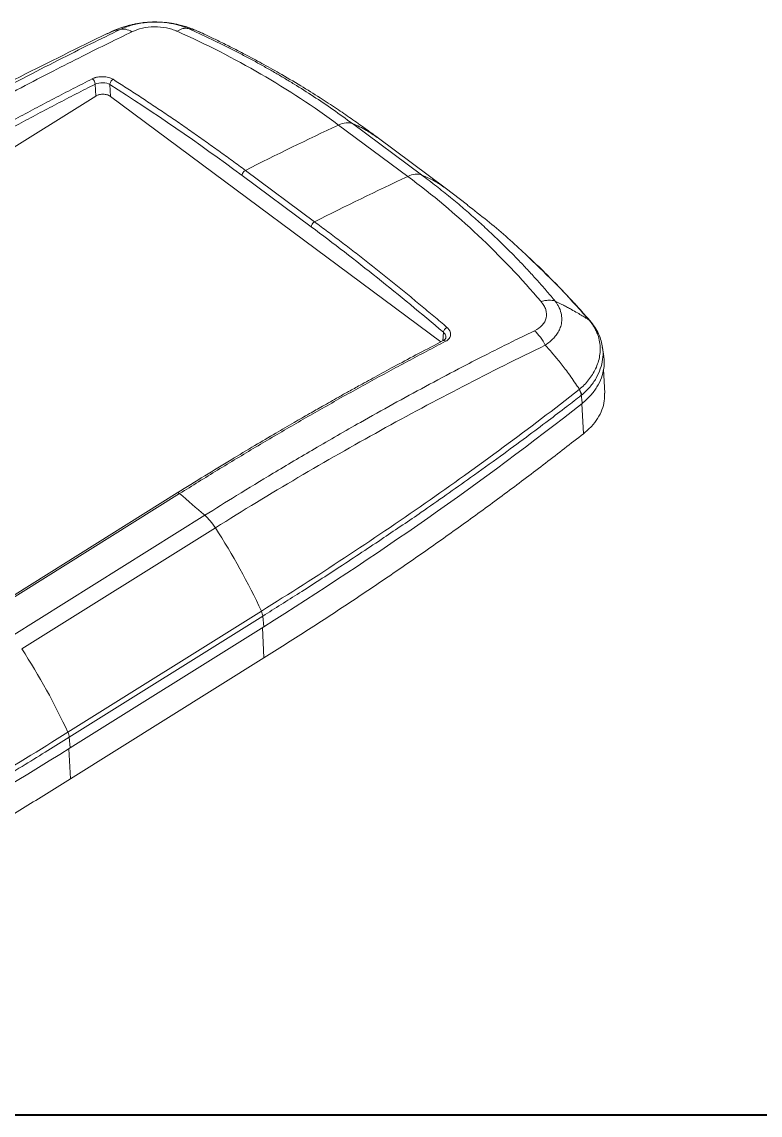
# Model space of a CAD drawing. Header units: inches. Extents: x 1127 to 2406, y 573 to 922.
# Drawn here: x 1696.14 to 1720.78, y 616.3 to 652.79 of the extents above; entities that cross this region are included whole.
import ezdxf

# ---------------------------------------------------------------- set-up
doc = ezdxf.new("R2010")
doc.units = ezdxf.units.IN
doc.layers.add('粗实线', color=7, linetype='Continuous', lineweight=30)

msp = doc.modelspace()

# ---------------------------------------------------------------- linework, layer by layer
at = {"color": 7, "linetype": 'Continuous', "lineweight": 15}
for p, q in [((1698.993, 652.394), (1698.983, 652.39)), ((1698.608, 650.309), (1698.591, 650.709)), ((1699.084, 650.696), (1699.101, 650.301)), ((1674.457, 635.195), (1698.608, 650.309)), ((1699.101, 650.301), (1710.13, 642.109)), ((1706.714, 649.347), (1709.025, 647.631)), ((1707.176, 649.397), (1709.488, 647.679)), ((1710.317, 647.221), (1708.006, 648.937)), ((1703.605, 647.833), (1705.916, 646.116)), ((1703.493, 647.663), (1705.804, 645.946)), ((1711.02, 646.681), (1710.27, 647.254)), ((1715.108, 642.812), (1715.084, 642.84)), ((1715.567, 641.625), (1715.526, 641.918)), ((1715.597, 640.394), (1715.556, 641.184)), ((1701.331, 637.068), (1694.872, 633.026)), ((1701.409, 637.044), (1694.951, 633.003)), ((1695.79, 632.278), (1702.248, 636.32)), ((1702.603, 635.903), (1696.145, 631.861)), ((1704.138, 633.119), (1697.68, 629.077)), ((1704.186, 632.955), (1697.728, 628.914)), ((1704.186, 632.955), (1704.22, 632.601)), ((1697.762, 628.559), (1704.22, 632.601)), ((1704.224, 631.56), (1697.766, 627.518)), ((1697.762, 628.559), (1697.728, 628.914))]:
    msp.add_line(p, q, dxfattribs=at)
at = {"color": 8, "linetype": 'Continuous', "lineweight": 15}
for p, q in [((1715.052, 642.865), (1715.082, 642.835)), ((1715.073, 642.84), (1715.105, 642.809)), ((1710.198, 642.144), (1710.212, 642.43)), ((1714.886, 639.042), (1714.834, 640.046)), ((1704.171, 632.57), (1704.224, 631.56)), ((1697.766, 627.518), (1697.713, 628.53))]:
    msp.add_line(p, q, dxfattribs=at)
at = {"color": 7, "linetype": 'Continuous', "lineweight": 15}
for centre, radius, start, end in [((1698.363, 650.703), 0.228, 1.463, 54.4025), ((1751.853, 552.723), 106.648, 115.04042, 116.89834), ((1754.161, 551.013), 106.641, 115.04032, 116.89835)]:
    msp.add_arc(centre, radius, start, end, dxfattribs=at)
at = {"color": 8, "linetype": 'Continuous', "lineweight": 15}
msp.add_arc((1710.233, 642.081), 0.0735, 39.9168, 109.2007, dxfattribs=at)
at = {"color": 7, "linetype": 'Continuous', "lineweight": 15}
for points, knots in [([(1688.402, 646.451), (1688.613, 646.582), (1689.03, 646.842), (1689.648, 647.22), (1690.25, 647.584), (1690.837, 647.933), (1691.408, 648.269), (1691.964, 648.591), (1692.504, 648.9), (1693.028, 649.196), (1693.831, 649.645), (1694.88, 650.219), (1696.153, 650.893), (1697.327, 651.497), (1698.409, 652.04), (1699.097, 652.376), (1699.424, 652.535)], [0, 0, 0, 0, 0.057477, 0.113523, 0.168139, 0.221327, 0.273088, 0.323421, 0.372327, 0.419807, 0.46586, 0.590668, 0.705048, 0.812176, 0.910498, 1, 1, 1, 1]), ([(1702.134, 652.426), (1702.07, 652.456), (1701.94, 652.516), (1701.748, 652.589), (1701.563, 652.648), (1701.398, 652.693), (1701.245, 652.726), (1701.096, 652.752), (1700.867, 652.782), (1700.608, 652.793), (1700.343, 652.781), (1700.109, 652.756), (1699.902, 652.718), (1699.712, 652.671), (1699.523, 652.616), (1699.271, 652.528), (1699.084, 652.441), (1698.982, 652.393)], [0, 0, 0, 0, 0.068261, 0.13731, 0.19626, 0.253858, 0.299683, 0.34239, 0.387583, 0.493813, 0.554962, 0.608888, 0.691603, 0.732595, 0.797429, 0.889098, 1, 1, 1, 1]), ([(1701.7, 652.566), (1701.687, 652.572), (1701.644, 652.59), (1701.565, 652.621), (1701.444, 652.662), (1701.294, 652.704), (1701.105, 652.744), (1700.897, 652.773), (1700.67, 652.787), (1700.444, 652.784), (1700.221, 652.764), (1700.005, 652.729), (1699.799, 652.678), (1699.604, 652.615), (1699.484, 652.562), (1699.424, 652.535)], [0, 0, 0, 0, 0.0200638, 0.0633997, 0.1147393, 0.1903183, 0.2659538, 0.3600981, 0.4535496, 0.5463188, 0.6383973, 0.7298457, 0.8206136, 0.9105729, 1, 1, 1, 1]), ([(1699.82, 652.46), (1699.75, 652.5), (1699.679, 652.529), (1699.545, 652.554), (1699.481, 652.552), (1699.424, 652.535)], [0, 0, 0, 0, 0.5, 0.5, 1, 1, 1, 1]), ([(1699.82, 652.46), (1699.921, 652.51), (1700.039, 652.55), (1700.293, 652.607), (1700.429, 652.623), (1700.703, 652.626), (1700.841, 652.613), (1701.034, 652.575), (1701.096, 652.56), (1701.185, 652.532), (1701.214, 652.522), (1701.256, 652.506), (1701.27, 652.5), (1701.29, 652.492), (1701.296, 652.489), (1701.306, 652.485), (1701.31, 652.483), (1701.319, 652.479), (1701.323, 652.478), (1701.323, 652.478)], [0, 0, 0, 0, 0.25, 0.25, 0.5, 0.5, 0.75, 0.75, 0.875, 0.875, 0.9375, 0.9375, 0.96875, 0.96875, 0.984375, 0.984375, 0.992187, 0.992187, 1, 1, 1, 1]), ([(1701.355, 652.491), (1701.412, 652.521), (1701.535, 652.588), (1701.642, 652.574), (1701.7, 652.566)], [0, 0, 0, 0, 0.45513, 1, 1, 1, 1]), ([(1701.7, 652.566), (1701.828, 652.509), (1702.082, 652.395), (1702.458, 652.219), (1702.827, 652.04), (1703.19, 651.859), (1703.546, 651.674), (1703.895, 651.487), (1704.239, 651.297), (1704.575, 651.105), (1704.906, 650.91), (1705.342, 650.646), (1705.885, 650.301), (1706.535, 649.863), (1706.96, 649.553), (1707.176, 649.397)], [0, 0, 0, 0, 0.064922, 0.129305, 0.193151, 0.25646, 0.319233, 0.381471, 0.443175, 0.504344, 0.564971, 0.625044, 0.746709, 0.871729, 1, 1, 1, 1]), ([(1698.992, 652.398), (1698.02, 651.923), (1696.037, 650.954), (1693.102, 649.412), (1690.197, 647.799), (1688.321, 646.651), (1687.395, 646.084)], [0, 0, 0, 0, 0.244016, 0.49792, 0.751953, 1, 1, 1, 1]), ([(1688.74, 646.354), (1688.935, 646.475), (1689.34, 646.728), (1689.976, 647.117), (1690.662, 647.53), (1691.399, 647.967), (1692.187, 648.427), (1693.027, 648.906), (1694.344, 649.643), (1695.737, 650.396), (1697.159, 651.135), (1698.134, 651.63), (1699.011, 652.066), (1699.561, 652.334), (1699.82, 652.46)], [0, 0, 0, 0, 0.052844, 0.11024, 0.172187, 0.238686, 0.309738, 0.385344, 0.465504, 0.665448, 0.761707, 0.850171, 0.929602, 1, 1, 1, 1]), ([(1708.006, 648.937), (1707.87, 649.037), (1707.584, 649.248), (1707.13, 649.569), (1706.628, 649.91), (1706.066, 650.277), (1705.429, 650.674), (1704.781, 651.056), (1704.161, 651.403), (1703.613, 651.696), (1703.121, 651.949), (1702.701, 652.157), (1702.377, 652.313), (1702.189, 652.401), (1702.117, 652.435)], [0, 0, 0, 0, 0.0705096, 0.1493353, 0.2328737, 0.3261121, 0.4345386, 0.5557831, 0.6530551, 0.7462074, 0.8298791, 0.9006088, 0.9617401, 1, 1, 1, 1]), ([(1689.569, 645.839), (1689.781, 645.971), (1690.204, 646.235), (1690.84, 646.624), (1691.476, 647.008), (1692.112, 647.388), (1692.75, 647.762), (1693.387, 648.131), (1694.025, 648.494), (1694.663, 648.852), (1695.301, 649.205), (1695.94, 649.553), (1696.579, 649.895), (1697.218, 650.232), (1697.857, 650.564), (1698.283, 650.78), (1698.496, 650.888)], [0, 0, 0, 0, 0.071358, 0.142727, 0.214106, 0.285496, 0.356897, 0.428309, 0.499732, 0.571165, 0.64261, 0.714066, 0.785533, 0.857011, 0.9285, 1, 1, 1, 1]), ([(1698.591, 650.709), (1698.378, 650.601), (1697.953, 650.385), (1697.315, 650.054), (1696.677, 649.718), (1696.04, 649.376), (1695.402, 649.029), (1694.765, 648.677), (1694.128, 648.32), (1693.491, 647.957), (1692.855, 647.588), (1692.219, 647.215), (1691.583, 646.836), (1690.947, 646.452), (1690.311, 646.062), (1689.888, 645.798), (1689.676, 645.666)], [0, 0, 0, 0, 0.071488, 0.142949, 0.214387, 0.285806, 0.357211, 0.428607, 0.499999, 0.57139, 0.642786, 0.714192, 0.785612, 0.85705, 0.928511, 1, 1, 1, 1]), ([(1698.496, 650.888), (1698.508, 650.894), (1698.534, 650.906), (1698.575, 650.922), (1698.618, 650.935), (1698.679, 650.949), (1698.758, 650.96), (1698.855, 650.962), (1698.95, 650.955), (1699.039, 650.936), (1699.121, 650.909), (1699.165, 650.884), (1699.187, 650.872)], [0, 0, 0, 0, 0.063771, 0.126929, 0.190115, 0.25397, 0.379521, 0.505117, 0.629356, 0.753791, 0.876914, 1, 1, 1, 1]), ([(1698.591, 650.709), (1698.66, 650.742), (1698.753, 650.76), (1698.936, 650.755), (1699.024, 650.732), (1699.084, 650.696)], [0, 0, 0, 0, 0.5, 0.5, 1, 1, 1, 1]), ([(1699.187, 650.872), (1699.162, 650.859), (1699.131, 650.831), (1699.09, 650.762), (1699.082, 650.723), (1699.084, 650.696)], [0, 0, 0, 0, 0.5, 0.5, 1, 1, 1, 1]), ([(1699.187, 650.872), (1699.334, 650.779), (1699.627, 650.592), (1700.067, 650.306), (1700.508, 650.015), (1700.949, 649.719), (1701.391, 649.417), (1701.833, 649.111), (1702.276, 648.799), (1702.719, 648.482), (1703.162, 648.161), (1703.457, 647.942), (1703.605, 647.833)], [0, 0, 0, 0, 0.0997954, 0.1996362, 0.2995224, 0.399454, 0.4994311, 0.5994537, 0.6995218, 0.7996356, 0.899795, 1, 1, 1, 1]), ([(1698.608, 650.309), (1698.621, 650.317), (1698.648, 650.332), (1698.691, 650.35), (1698.76, 650.371), (1698.841, 650.377), (1698.924, 650.372), (1698.987, 650.36), (1699.048, 650.337), (1699.083, 650.313), (1699.101, 650.301)], [0, 0, 0, 0, 0.09475, 0.184737, 0.271795, 0.499658, 0.617645, 0.728423, 0.858365, 1, 1, 1, 1]), ([(1706.714, 649.347), (1706.798, 649.387), (1706.884, 649.413), (1707.042, 649.429), (1707.114, 649.421), (1707.176, 649.397)], [0, 0, 0, 0, 0.5, 0.5, 1, 1, 1, 1]), ([(1703.493, 647.663), (1703.493, 647.689), (1703.504, 647.726), (1703.548, 647.793), (1703.579, 647.82), (1703.605, 647.833)], [0, 0, 0, 0, 0.5, 0.5, 1, 1, 1, 1]), ([(1713.942, 643.472), (1713.854, 643.577), (1713.675, 643.789), (1713.394, 644.11), (1713.095, 644.44), (1712.777, 644.778), (1712.44, 645.124), (1712.084, 645.476), (1711.706, 645.834), (1711.307, 646.198), (1710.887, 646.566), (1710.443, 646.936), (1709.976, 647.31), (1709.652, 647.555), (1709.488, 647.679)], [0, 0, 0, 0, 0.0672164, 0.1373657, 0.2104458, 0.2864553, 0.3653939, 0.4472613, 0.5320573, 0.6197817, 0.7104352, 0.8040206, 0.900542, 1, 1, 1, 1]), ([(1711.015, 646.674), (1711.236, 646.503), (1711.887, 645.999), (1712.568, 645.41), (1713.005, 644.982), (1713.067, 644.92)], [0, 0, 0, 0, 0.306075, 0.900748, 1, 1, 1, 1]), ([(1705.916, 646.116), (1705.89, 646.104), (1705.859, 646.077), (1705.815, 646.009), (1705.804, 645.972), (1705.804, 645.946)], [0, 0, 0, 0, 0.5, 0.5, 1, 1, 1, 1]), ([(1705.916, 646.116), (1706.064, 646.006), (1706.359, 645.786), (1706.802, 645.449), (1707.245, 645.108), (1707.687, 644.762), (1708.129, 644.412), (1708.571, 644.057), (1709.012, 643.698), (1709.453, 643.334), (1709.893, 642.966), (1710.186, 642.717), (1710.333, 642.593)], [0, 0, 0, 0, 0.1002049, 0.2003642, 0.3004779, 0.400546, 0.5005686, 0.6005457, 0.7004774, 0.8003636, 0.9002045, 1, 1, 1, 1]), ([(1715.085, 642.838), (1714.975, 642.963), (1714.764, 643.204), (1714.455, 643.539), (1714.183, 643.827), (1713.955, 644.062), (1713.75, 644.269), (1713.531, 644.486), (1713.309, 644.702), (1713.153, 644.849), (1713.088, 644.909)], [0, 0, 0, 0, 0.175543, 0.339107, 0.477513, 0.590758, 0.679915, 0.780475, 0.909671, 1, 1, 1, 1]), ([(1713.472, 643.452), (1713.474, 643.451), (1713.477, 643.447), (1713.483, 643.44), (1713.485, 643.437), (1713.491, 643.43), (1713.495, 643.425), (1713.508, 643.408), (1713.516, 643.398), (1713.539, 643.365), (1713.554, 643.343), (1713.593, 643.275), (1713.614, 643.23), (1713.658, 643.091), (1713.663, 642.998), (1713.624, 642.821), (1713.579, 642.737), (1713.446, 642.592), (1713.358, 642.529), (1713.256, 642.48)], [0, 0, 0, 0, 0.007813, 0.007813, 0.015625, 0.015625, 0.03125, 0.03125, 0.0625, 0.0625, 0.125, 0.125, 0.25, 0.25, 0.5, 0.5, 0.75, 0.75, 1, 1, 1, 1]), ([(1713.472, 643.452), (1713.488, 643.457), (1713.532, 643.47), (1713.597, 643.484), (1713.665, 643.494), (1713.746, 643.501), (1713.843, 643.499), (1713.909, 643.481), (1713.942, 643.472)], [0, 0, 0, 0, 0.090323, 0.250349, 0.372763, 0.500919, 0.751602, 1, 1, 1, 1]), ([(1713.942, 643.472), (1713.947, 643.466), (1713.957, 643.453), (1713.976, 643.427), (1714.009, 643.378), (1714.081, 643.258), (1714.149, 643.08), (1714.174, 642.863), (1714.149, 642.676), (1714.088, 642.508), (1714.005, 642.365), (1713.898, 642.233), (1713.771, 642.111), (1713.667, 642.036), (1713.614, 641.998)], [0, 0, 0, 0, 0.013636, 0.025763, 0.053611, 0.113704, 0.265027, 0.392654, 0.517049, 0.616597, 0.718345, 0.807935, 0.902296, 1, 1, 1, 1]), ([(1714.972, 642.905), (1714.931, 642.93), (1714.838, 642.987), (1714.677, 643.082), (1714.511, 643.175), (1714.354, 643.26), (1714.233, 643.325), (1714.096, 643.395), (1714.003, 643.442), (1713.942, 643.472)], [0, 0, 0, 0, 0.127697, 0.292185, 0.492338, 0.618797, 0.744692, 0.835049, 1, 1, 1, 1]), ([(1715.073, 642.84), (1715.091, 642.82), (1715.13, 642.773), (1715.189, 642.692), (1715.252, 642.594), (1715.314, 642.477), (1715.382, 642.314), (1715.434, 642.111), (1715.453, 641.875), (1715.435, 641.646), (1715.383, 641.425), (1715.301, 641.216), (1715.194, 641.019), (1715.066, 640.838), (1714.92, 640.672), (1714.807, 640.573), (1714.752, 640.524)], [0, 0, 0, 0, 0.029806, 0.066872, 0.111267, 0.162964, 0.221995, 0.322074, 0.418798, 0.512128, 0.602031, 0.688504, 0.771547, 0.851126, 0.927244, 1, 1, 1, 1]), ([(1715.073, 642.84), (1715.057, 642.851), (1715.024, 642.872), (1714.989, 642.894), (1714.972, 642.905)], [0, 0, 0, 0, 0.504716, 1, 1, 1, 1]), ([(1715.526, 641.918), (1715.513, 641.993), (1715.485, 642.147), (1715.398, 642.376), (1715.274, 642.607), (1715.156, 642.752), (1715.096, 642.826)], [0, 0, 0, 0, 0.2333794, 0.4782274, 0.7340013, 1, 1, 1, 1]), ([(1713.256, 642.48), (1713.071, 642.39), (1712.682, 642.202), (1712.075, 641.9), (1711.416, 641.566), (1710.589, 641.139), (1709.261, 640.435), (1707.656, 639.549), (1705.962, 638.574), (1704.584, 637.756), (1703.364, 637.015), (1702.602, 636.54), (1702.248, 636.32)], [0, 0, 0, 0, 0.050515, 0.105722, 0.165621, 0.230212, 0.331105, 0.528261, 0.667885, 0.793047, 0.903751, 1, 1, 1, 1]), ([(1710.333, 642.593), (1710.307, 642.58), (1710.276, 642.553), (1710.228, 642.488), (1710.214, 642.454), (1710.212, 642.43)], [0, 0, 0, 0, 0.5, 0.5, 1, 1, 1, 1]), ([(1710.333, 642.593), (1710.343, 642.584), (1710.363, 642.566), (1710.389, 642.536), (1710.41, 642.506), (1710.434, 642.464), (1710.453, 642.41), (1710.457, 642.345), (1710.442, 642.281), (1710.408, 642.222), (1710.359, 642.169), (1710.312, 642.141), (1710.289, 642.128)], [0, 0, 0, 0, 0.061872, 0.123188, 0.184533, 0.246494, 0.370836, 0.49517, 0.620677, 0.746329, 0.873181, 1, 1, 1, 1]), ([(1713.256, 642.48), (1713.323, 642.42), (1713.39, 642.346), (1713.512, 642.182), (1713.568, 642.091), (1713.614, 641.998)], [0, 0, 0, 0, 0.5, 0.5, 1, 1, 1, 1]), ([(1710.209, 642.15), (1709.935, 642.007), (1709.415, 641.736), (1708.678, 641.343), (1708.027, 640.99), (1707.494, 640.697), (1707.067, 640.461), (1706.737, 640.276), (1706.445, 640.112), (1706.12, 639.928), (1705.716, 639.697), (1705.198, 639.399), (1704.589, 639.044), (1703.889, 638.631), (1703.099, 638.157), (1702.236, 637.632), (1701.636, 637.258), (1701.33, 637.067)], [0, 0, 0, 0, 0.092935, 0.176136, 0.2496, 0.313327, 0.356567, 0.393796, 0.425014, 0.455198, 0.503342, 0.561667, 0.630173, 0.70886, 0.797728, 0.896776, 1, 1, 1, 1]), ([(1710.289, 642.128), (1710.079, 642.018), (1709.657, 641.798), (1709.024, 641.462), (1708.39, 641.121), (1707.756, 640.776), (1707.122, 640.425), (1706.488, 640.069), (1705.853, 639.708), (1705.218, 639.342), (1704.583, 638.971), (1703.948, 638.596), (1703.313, 638.215), (1702.678, 637.83), (1702.043, 637.44), (1701.62, 637.176), (1701.409, 637.044)], [0, 0, 0, 0, 0.0715, 0.142989, 0.214467, 0.285934, 0.35739, 0.428835, 0.500268, 0.571691, 0.643103, 0.714504, 0.785894, 0.857273, 0.928642, 1, 1, 1, 1]), ([(1702.603, 635.903), (1704.44, 637.052), (1706.278, 638.135), (1709.951, 640.166), (1711.785, 641.113), (1713.614, 641.998)], [0, 0, 0, 0, 0.5, 0.5, 1, 1, 1, 1]), ([(1710.298, 642.258), (1710.294, 642.237), (1710.284, 642.195), (1710.233, 642.164), (1710.206, 642.149)], [0, 0, 0, 0, 0.488384, 1, 1, 1, 1]), ([(1713.614, 641.998), (1713.687, 641.918), (1713.844, 641.744), (1714.09, 641.444), (1714.37, 641.083), (1714.558, 640.812), (1714.66, 640.665)], [0, 0, 0, 0, 0.19029, 0.415024, 0.683792, 1, 1, 1, 1]), ([(1714.846, 640.055), (1714.942, 640.139), (1715.137, 640.309), (1715.347, 640.599), (1715.498, 640.905), (1715.573, 641.221), (1715.594, 641.465), (1715.566, 641.6), (1715.559, 641.63)], [0, 0, 0, 0, 0.18696, 0.377732, 0.565669, 0.755577, 0.945318, 1, 1, 1, 1]), ([(1714.745, 640.518), (1713.085, 639.217), (1711.37, 637.952), (1707.832, 635.488), (1706.01, 634.29), (1704.138, 633.119)], [0, 0, 0, 0, 0.5, 0.5, 1, 1, 1, 1]), ([(1714.745, 640.518), (1714.752, 640.505), (1714.767, 640.479), (1714.785, 640.44), (1714.8, 640.4), (1714.811, 640.361), (1714.815, 640.337), (1714.816, 640.325)], [0, 0, 0, 0, 0.194707, 0.393778, 0.595557, 0.798247, 1, 1, 1, 1]), ([(1714.816, 640.325), (1714.654, 640.2), (1714.29, 639.918), (1713.68, 639.453), (1712.944, 638.901), (1712.08, 638.265), (1710.916, 637.426), (1709.621, 636.517), (1708.163, 635.526), (1706.807, 634.628), (1705.458, 633.756), (1704.594, 633.212), (1704.186, 632.955)], [0, 0, 0, 0, 0.048635, 0.109056, 0.181264, 0.265257, 0.361036, 0.516872, 0.633293, 0.76843, 0.890665, 1, 1, 1, 1]), ([(1714.846, 640.055), (1714.842, 640.085), (1714.832, 640.175), (1714.822, 640.266), (1714.816, 640.325)], [0, 0, 0, 0, 0.340497, 1, 1, 1, 1]), ([(1715.593, 640.396), (1715.594, 640.31), (1715.596, 640.124), (1715.516, 639.84), (1715.371, 639.554), (1715.165, 639.282), (1714.979, 639.122), (1714.886, 639.042)], [0, 0, 0, 0, 0.177691, 0.383268, 0.588846, 0.794423, 1, 1, 1, 1]), ([(1714.886, 639.042), (1714.677, 638.878), (1714.258, 638.55), (1713.624, 638.061), (1712.984, 637.576), (1712.34, 637.093), (1711.691, 636.614), (1711.037, 636.139), (1710.378, 635.666), (1709.714, 635.197), (1709.045, 634.731), (1708.371, 634.268), (1707.693, 633.808), (1707.009, 633.352), (1706.32, 632.899), (1705.627, 632.449), (1704.928, 632.002), (1704.459, 631.707), (1704.224, 631.56)], [0, 0, 0, 0, 0.062561, 0.125097, 0.187613, 0.250111, 0.312596, 0.37507, 0.437537, 0.5, 0.562463, 0.62493, 0.687404, 0.749889, 0.812387, 0.874903, 0.937439, 1, 1, 1, 1]), ([(1702.248, 636.32), (1702.311, 636.265), (1702.374, 636.201), (1702.495, 636.059), (1702.552, 635.982), (1702.603, 635.903)], [0, 0, 0, 0, 0.5, 0.5, 1, 1, 1, 1]), ([(1697.68, 629.077), (1695.801, 627.901), (1693.871, 626.752), (1689.92, 624.531), (1687.898, 623.459), (1685.834, 622.431)], [0, 0, 0, 0, 0.5, 0.5, 1, 1, 1, 1]), ([(1697.728, 628.914), (1697.491, 628.766), (1697.001, 628.461), (1696.236, 627.99), (1695.416, 627.492), (1694.539, 626.968), (1693.478, 626.343), (1692.098, 625.547), (1690.388, 624.589), (1688.629, 623.64), (1687.122, 622.852), (1686.253, 622.412), (1685.892, 622.23)], [0, 0, 0, 0, 0.062837, 0.13002, 0.201549, 0.277424, 0.357646, 0.475067, 0.629691, 0.788906, 0.912343, 1, 1, 1, 1]), ([(1697.766, 627.518), (1697.53, 627.371), (1697.059, 627.077), (1696.347, 626.641), (1695.63, 626.209), (1694.909, 625.78), (1694.184, 625.354), (1693.454, 624.932), (1692.72, 624.514), (1691.982, 624.1), (1691.239, 623.689), (1690.492, 623.281), (1689.741, 622.878), (1688.986, 622.478), (1688.226, 622.081), (1687.462, 621.689), (1686.693, 621.299), (1686.178, 621.043), (1685.92, 620.915)], [0, 0, 0, 0, 0.062561, 0.125097, 0.187613, 0.250111, 0.312596, 0.37507, 0.437537, 0.5, 0.562463, 0.62493, 0.687404, 0.749889, 0.812387, 0.874903, 0.937439, 1, 1, 1, 1])]:
    msp.add_open_spline(points, degree=3, knots=knots, dxfattribs=at)
at = {"color": 8, "linetype": 'Continuous', "lineweight": 15}
for points, knots in [([(1699.424, 652.535), (1699.347, 652.522), (1699.211, 652.499), (1699.059, 652.426), (1698.993, 652.394)], [0, 0, 0, 0, 0.56672, 1, 1, 1, 1]), ([(1702.115, 652.431), (1702.056, 652.459), (1701.91, 652.528), (1701.778, 652.552), (1701.7, 652.566)], [0, 0, 0, 0, 0.40708, 1, 1, 1, 1]), ([(1707.176, 649.397), (1707.338, 649.327), (1707.633, 649.2), (1707.888, 649.015), (1708.003, 648.932)], [0, 0, 0, 0, 0.551252, 1, 1, 1, 1]), ([(1709.488, 647.679), (1709.65, 647.609), (1709.945, 647.483), (1710.2, 647.298), (1710.314, 647.216)], [0, 0, 0, 0, 0.551252, 1, 1, 1, 1]), ([(1713.067, 644.92), (1713.385, 644.618), (1714.085, 643.952), (1714.71, 643.249), (1715.052, 642.865)], [0, 0, 0, 0, 0.454515, 1, 1, 1, 1]), ([(1710.212, 642.43), (1710.226, 642.416), (1710.255, 642.388), (1710.292, 642.329), (1710.295, 642.284), (1710.297, 642.255)], [0, 0, 0, 0, 0.265624, 0.52623, 1, 1, 1, 1]), ([(1714.826, 640.334), (1714.922, 640.421), (1715.114, 640.596), (1715.319, 640.893), (1715.463, 641.203), (1715.535, 641.518), (1715.553, 641.761), (1715.524, 641.895), (1715.518, 641.925)], [0, 0, 0, 0, 0.1899304, 0.3791318, 0.5677439, 0.7560484, 0.9443489, 1, 1, 1, 1]), ([(1701.409, 637.044), (1701.402, 637.049), (1701.39, 637.059), (1701.372, 637.068), (1701.355, 637.073), (1701.341, 637.073), (1701.334, 637.069), (1701.33, 637.067)], [0, 0, 0, 0, 0.20773, 0.415461, 0.623191, 0.830921, 1, 1, 1, 1])]:
    msp.add_open_spline(points, degree=3, knots=knots, dxfattribs=at)
at = {"color": 7, "linetype": 'Continuous', "lineweight": 15}
for points in [[(1701.324, 652.477), (1703.252, 651.618), (1705.064, 650.571), (1706.714, 649.347)], [(1699.084, 650.696), (1700.549, 649.769), (1702.021, 648.756), (1703.493, 647.663)], [(1709.025, 647.631), (1709.197, 647.711), (1709.363, 647.728), (1709.488, 647.679)], [(1709.025, 647.631), (1710.672, 646.405), (1712.158, 645.002), (1713.472, 643.452)], [(1705.804, 645.946), (1707.275, 644.853), (1708.747, 643.679), (1710.212, 642.43)], [(1715.052, 642.865), (1715.059, 642.857), (1715.066, 642.849), (1715.073, 642.84)], [(1714.66, 640.665), (1714.691, 640.619), (1714.722, 640.572), (1714.752, 640.524)], [(1714.752, 640.524), (1714.75, 640.522), (1714.747, 640.52), (1714.745, 640.518)], [(1714.752, 640.524), (1714.793, 640.461), (1714.82, 640.391), (1714.826, 640.334)], [(1714.816, 640.325), (1714.82, 640.328), (1714.823, 640.331), (1714.826, 640.334)], [(1704.22, 632.601), (1707.966, 634.946), (1711.517, 637.436), (1714.846, 640.055)], [(1702.248, 636.32), (1701.969, 636.564), (1701.689, 636.805), (1701.409, 637.044)], [(1704.138, 633.119), (1703.701, 634.063), (1703.182, 635.004), (1702.603, 635.903)], [(1704.138, 633.119), (1704.164, 633.063), (1704.181, 633.004), (1704.186, 632.955)], [(1696.145, 631.861), (1696.724, 630.963), (1697.244, 630.021), (1697.68, 629.077)], [(1697.728, 628.914), (1697.723, 628.963), (1697.706, 629.021), (1697.68, 629.077)], [(1685.911, 621.953), (1690.04, 623.998), (1694, 626.205), (1697.762, 628.559)]]:
    msp.add_open_spline(points, degree=3, dxfattribs=at)
at = {"layer": '粗实线', "color": 7, "lineweight": 40}
msp.add_line((1776.67, 616.298), (1667.163, 616.298), dxfattribs=at)

doc.saveas('drawing.dxf')
